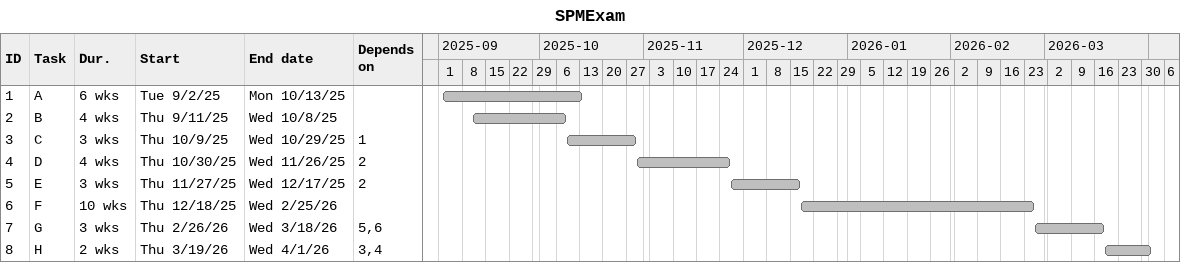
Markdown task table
SPMExam

| ID | Task | Duration | Start | Finish | Predecessors |
|---|---|---|---|---|---|
| 1 | A | 6w | 2025-09-02 | 2025-10-13 |  |
| 2 | B | 4w | 2025-09-11 | 2025-10-08 |  |
| 3 | C | 3w | 2025-10-09 | 2025-10-29 | 1 |
| 4 | D | 4w | 2025-10-30 | 2025-11-26 | 2 |
| 5 | E | 3w | 2025-11-27 | 2025-12-17 | 2 |
| 6 | F | 10w | 2025-12-18 | 2026-02-25 |  |
| 7 | G | 3w | 2026-02-26 | 2026-03-18 | 5, 6 |
| 8 | H | 2w | 2026-03-19 | 2026-04-01 | 3, 4 |
